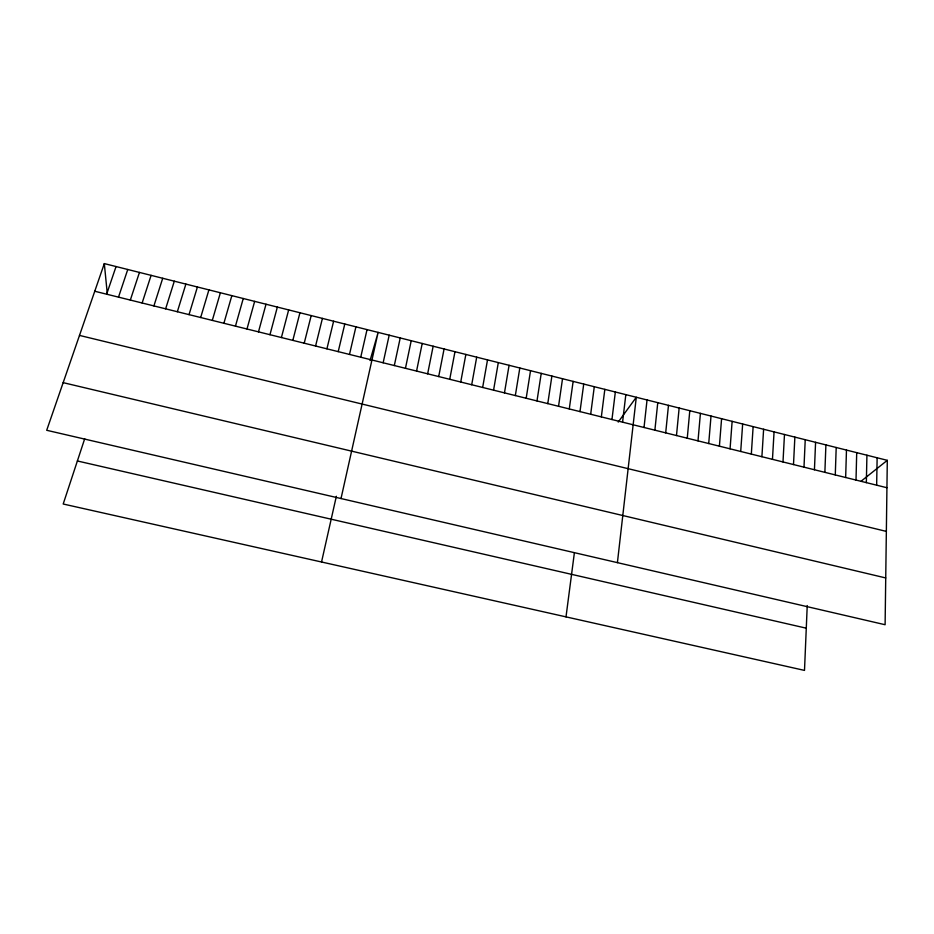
<?xml version="1.0" encoding="UTF-8"?>
<svg xmlns="http://www.w3.org/2000/svg" width="934" height="934" viewBox="0 0 934 934"><rect width="100%" height="100%" fill="white"/><g stroke="black" fill="none" stroke-linecap="round" stroke-linejoin="round"><path stroke-width="1.4" d="M887.3 460.334L885.105 624.729L46.7 430.282L104.316 263.598L887.3 460.334L861.136 481.185M876.652 485.19L877.131 457.777M866.343 482.633L866.927 455.22M856.011 480.064L856.711 452.651M845.655 477.496L846.473 450.071M835.276 474.927L836.199 447.491M824.874 472.347L825.901 444.911M807.233 605.536L804.501 670.402L63.197 504.01L84.702 438.758M814.436 469.755L815.58 442.307M803.987 467.163L805.236 439.716M793.503 464.56L794.869 437.112M782.996 461.956L784.478 434.497M772.465 459.341L774.064 431.882M761.899 456.726L763.615 429.255M751.321 454.099L753.143 426.628M740.709 451.472L742.658 423.989M730.073 448.834L732.128 421.351M719.402 446.183L721.585 418.701M708.719 443.533L711.019 416.039M698.002 440.871L700.418 413.377M687.261 438.209L689.794 410.703M676.485 435.536L679.146 408.03M665.697 432.862L668.475 405.344M654.874 430.177L657.769 402.659M644.028 427.492L647.04 399.962M617.409 562.642L636.288 397.265L618.226 422.075M622.569 422.168L625.827 394.638M611.957 419.529L615.343 392M601.333 416.903L604.835 389.361M590.673 414.252L594.293 386.711M566.004 616.872L574.363 552.963M579.991 411.602L583.727 384.061M569.273 408.952L573.137 381.399M558.544 406.278L562.525 378.725M547.779 403.616L551.889 376.063M536.992 400.943L541.23 373.378M526.181 398.258L530.535 370.693M515.334 395.572L519.818 367.996M504.465 392.875L509.077 365.299M493.572 390.167L498.312 362.59M482.656 387.458L487.513 359.882M471.705 384.75L476.702 357.162M460.731 382.029L465.856 354.441M449.733 379.297L454.975 351.709M438.7 376.554L444.082 348.966M427.644 373.822L433.154 346.222M416.564 371.067L422.203 343.467M405.449 368.311L411.217 340.712M394.311 365.556L400.219 337.945M383.15 362.777L389.186 335.178M341.015 498.534L378.118 332.399L370.051 360.547M321.541 561.999L336.357 496.269M360.734 357.22L367.039 329.609M349.491 354.43L355.924 326.818M338.213 351.639L344.786 324.016M326.912 348.826L333.613 321.214M315.575 346.024L322.417 318.401M304.215 343.198L311.197 315.575M292.821 340.373L299.942 312.75M281.403 337.548L288.664 309.913M269.961 334.711L277.351 307.076M258.485 331.862L266.015 304.227M246.985 329.002L254.655 301.378M235.45 326.141L243.26 298.506M223.891 323.281L231.842 295.646M212.298 320.409L220.389 292.762M200.67 317.525L208.912 289.879M189.03 314.63L197.413 286.995M177.343 311.734L185.878 284.088M165.633 308.827L174.308 281.192M153.9 305.92L162.714 278.274M142.131 303.001L151.098 275.355M130.328 300.071L139.446 272.424M118.501 297.14L127.76 269.494M106.639 294.198L116.05 266.552M77.382 460.976L806.275 628.185M63.162 382.648L885.724 577.948M79.495 335.411L886.354 531.399M94.754 291.245L886.938 487.735M104.316 263.598L107.34 294.21"/></g></svg>
